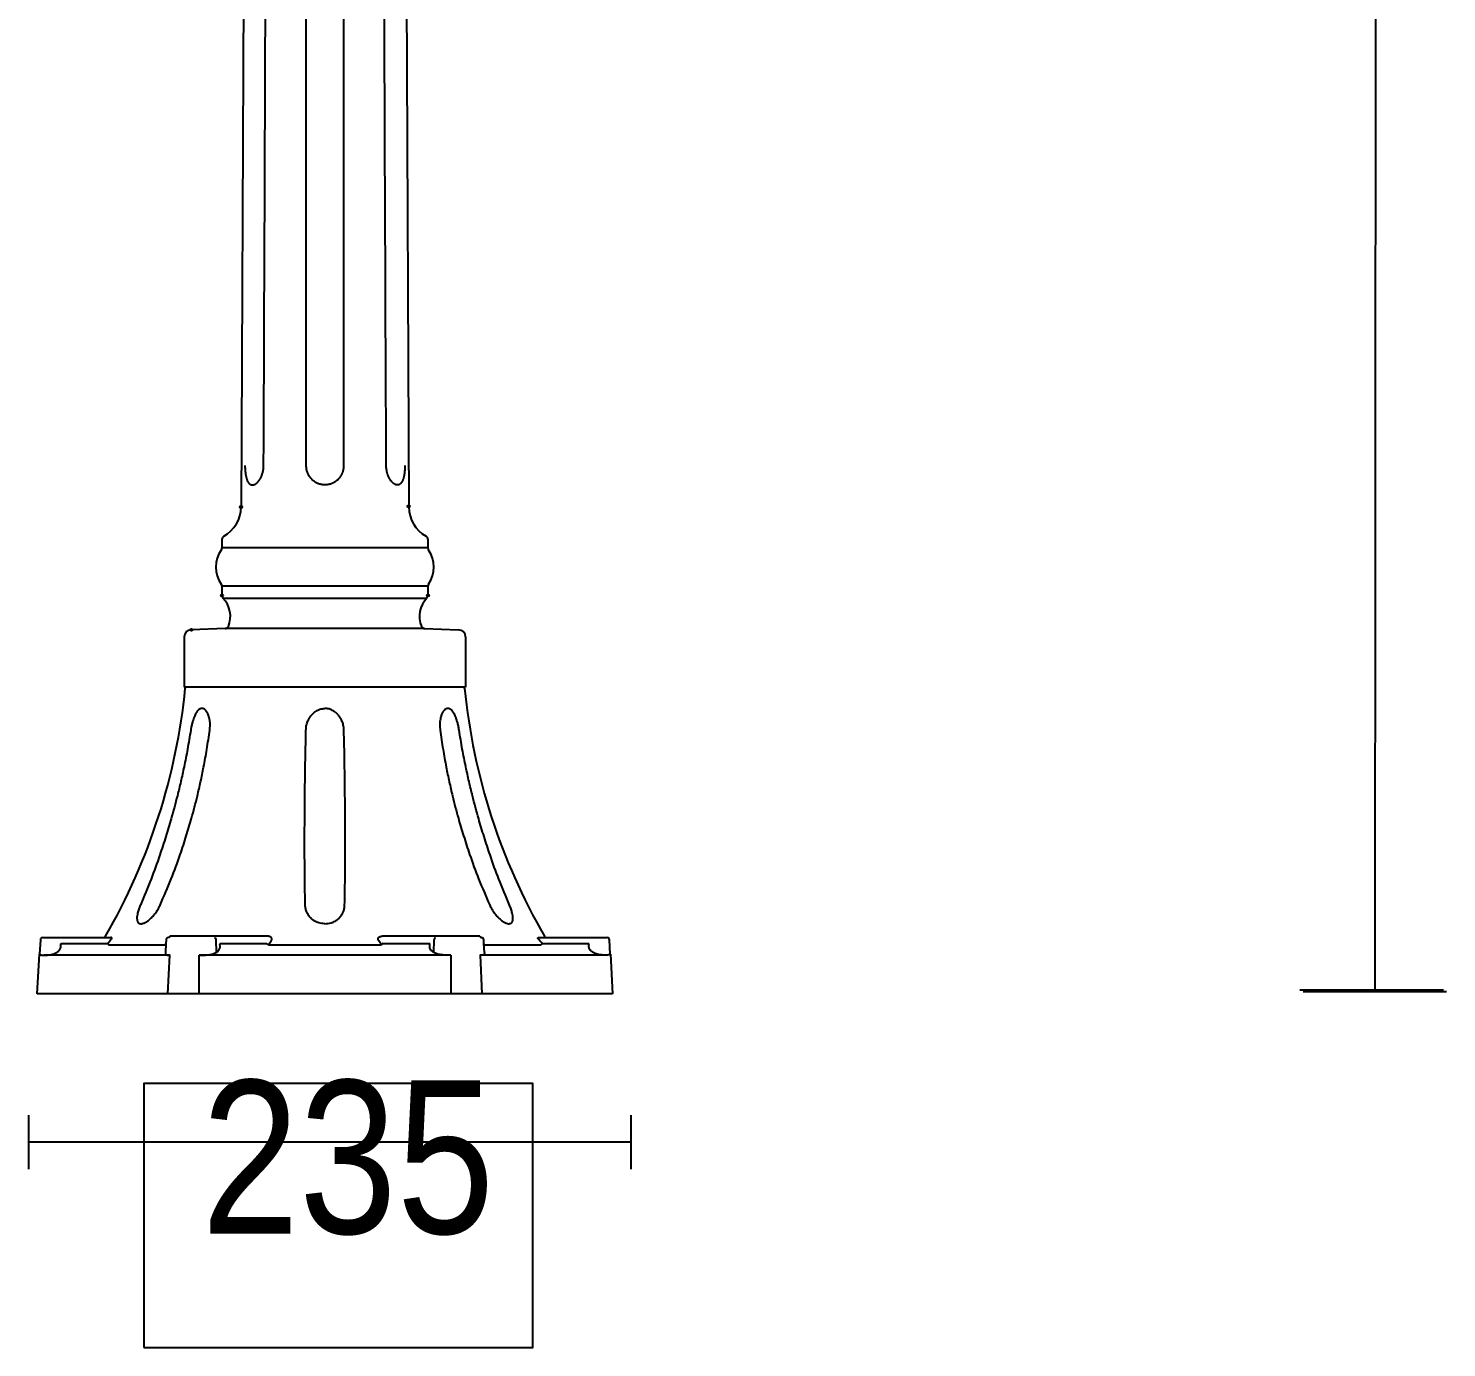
# Model space of a CAD drawing. Extents: x 0 to 129, y 0 to 366.
# Drawn here: x 29.1 to 120.8, y 0 to 85.4 of the extents above; entities that cross this region are included whole.
import ezdxf

# ---------------------------------------------------------------- set-up
doc = ezdxf.new("R2010")
doc.units = 0
doc.layers.add('LIVELLO_1', color=160, linetype='Continuous')
doc.styles.add('STD', font='txt')

# ---------------------------------------------------------------- blocks, each defined once
blk = doc.blocks.new('AI9-BLK1')
at = {"layer": 'LIVELLO_1', "color": 7}
for p, q in [((51.872, -10.857), (51.794, -160.392)), ((-21.058, -26.562), (-21.524, -129.036)), ((-11.145, -26.562), (-10.679, -129.036)), ((-22.762, -131.128), (-22.762, -131.689)), ((-9.441, -131.128), (-9.441, -131.689)), ((-9.441, -131.689), (-22.762, -131.689)), ((-9.441, -134.159), (-22.762, -134.159)), ((-22.762, -134.159), (-22.762, -134.76)), ((-9.441, -134.159), (-9.441, -134.76)), ((-22.696, -134.924), (-9.508, -134.924)), ((-25.203, -137.443), (-25.203, -140.693)), ((-22.549, -136.901), (-24.737, -136.979)), ((-21.548, -136.901), (-22.549, -136.901)), ((-9.654, -136.901), (-7.464, -136.979)), ((-7.001, -137.443), (-7.001, -140.693)), ((-25.203, -140.693), (-25.13, -140.693)), ((-7.001, -140.693), (-7.151, -140.693)), ((-19.793, -156.803), (-26.126, -156.803)), ((-6.08, -156.803), (-12.405, -156.803)), ((-34.505, -157.031), (-34.555, -157.963)), ((-34.352, -156.881), (-30.429, -156.881)), ((-33.168, -157.278), (-30.143, -157.278)), ((-30.429, -156.881), (-29.95, -156.881)), ((-30.092, -157.349), (-26.448, -157.349)), ((-26.386, -157.278), (-26.418, -157.858)), ((-26.373, -157.031), (-26.386, -157.278)), ((-23.162, -157.031), (-23.142, -157.858)), ((-22.882, -157.278), (-19.858, -157.278)), ((-19.746, -157.349), (-16.1, -157.349)), ((-16.1, -157.349), (-12.457, -157.349)), ((-12.346, -157.278), (-9.322, -157.278)), ((-9.061, -157.858), (-9.038, -157.031)), ((-5.815, -157.278), (-5.828, -157.031)), ((-5.786, -157.858), (-5.815, -157.278)), ((-5.756, -157.349), (-2.112, -157.349)), ((-2.254, -156.881), (-1.774, -156.881)), ((-2.061, -157.278), (0.962, -157.278)), ((-1.774, -156.881), (2.149, -156.881)), ((2.351, -157.963), (2.303, -157.031)), ((-34.701, -160.522), (-34.568, -157.967)), ((-24.24, -160.522), (-24.24, -158.032)), ((-7.963, -158.032), (-7.963, -160.522)), ((2.364, -157.967), (2.498, -160.522)), ((46.952, -160.275), (56.237, -160.275)), ((47.155, -160.377), (56.437, -160.377)), ((-26.251, -160.522), (-34.701, -160.522)), ((-24.24, -160.522), (-26.251, -160.522)), ((-16.1, -160.522), (-24.24, -160.522)), ((-7.963, -160.522), (-16.1, -160.522)), ((-5.953, -160.522), (-7.963, -160.522)), ((2.498, -160.522), (-5.953, -160.522)), ((-35.28, -168.38), (-35.28, -171.875)), ((3.685, -168.38), (3.685, -171.875)), ((3.685, -170.129), (-35.28, -170.129))]:
    blk.add_line(p, q, dxfattribs=at)
for points in [[(-9.654, -136.901), (-10.653, -136.901), (-21.548, -136.901)], [(-7.151, -140.693), (-16.1, -140.693), (-25.13, -140.693)], [(-26.251, -160.522), (-26.137, -158.032), (-34.274, -158.032)], [(-7.963, -158.032), (-16.1, -158.032), (-24.24, -158.032)], [(2.076, -158.032), (-6.063, -158.032), (-5.953, -160.522)]]:
    blk.add_lwpolyline(points, dxfattribs=at)
blk.add_lwpolyline([(-27.818, -183.408), (-2.656, -183.408), (-2.656, -166.334), (-27.818, -166.334)], close=True, dxfattribs=at)
for centre, radius in [((-10.681, -128.987), 0.072), ((-22.762, -134.76), 0.0731)]:
    blk.add_circle(centre, radius, dxfattribs=at)
for centre, major_axis, ratio in [((-21.523, -129.036), (-0.0017, -0.0737), 0.976369), ((-9.44, -134.76), (-0.0006, -0.0734), 0.982361), ((-24.739, -136.979), (0.0721, 0), 0.989508)]:
    blk.add_ellipse(centre, major_axis=major_axis, ratio=ratio, dxfattribs=at)
for points, knots in [([(-20.064, -126.347), (-20, -110.371), (-19.937, -94.394), (-19.873, -78.42), (-19.811, -62.442), (-19.746, -46.467), (-19.68, -30.489)], [0, 0, 0, 0, 1, 1, 1, 2, 2, 2, 2]), ([(-17.307, -126.347), (-17.307, -110.371), (-17.305, -94.394), (-17.305, -78.42), (-17.305, -62.442), (-17.301, -46.467), (-17.301, -30.489)], [0, 0, 0, 0, 1, 1, 1, 2, 2, 2, 2]), ([(-14.9, -30.489), (-14.9, -46.467), (-14.9, -62.442), (-14.897, -78.42), (-14.897, -94.394), (-14.897, -110.371), (-14.893, -126.347)], [0, 0, 0, 0, 1, 1, 1, 2, 2, 2, 2]), ([(-12.14, -126.347), (-12.204, -110.371), (-12.266, -94.394), (-12.331, -78.42), (-12.392, -62.442), (-12.457, -46.467), (-12.523, -30.489)], [0, 0, 0, 0, 1, 1, 1, 2, 2, 2, 2]), ([(-21.271, -126.347), (-21.271, -126.347), (-21.271, -126.486), (-21.271, -126.486), (-21.271, -126.529), (-21.269, -126.57), (-21.26, -126.616), (-21.26, -126.646), (-21.258, -126.681), (-21.253, -126.713), (-21.253, -126.746), (-21.251, -126.781), (-21.247, -126.809), (-21.245, -126.83), (-21.24, -126.852), (-21.237, -126.876), (-21.237, -126.897), (-21.231, -126.919), (-21.231, -126.941), (-21.224, -126.965), (-21.22, -126.984), (-21.218, -127.001), (-21.213, -127.023), (-21.211, -127.045), (-21.205, -127.069), (-21.2, -127.09), (-21.198, -127.108), (-21.186, -127.129), (-21.184, -127.149), (-21.18, -127.169), (-21.173, -127.188), (-21.171, -127.205), (-21.165, -127.223), (-21.16, -127.242), (-21.152, -127.26), (-21.144, -127.277), (-21.14, -127.292), (-21.131, -127.305), (-21.127, -127.32), (-21.12, -127.337), (-21.112, -127.35), (-21.107, -127.364), (-21.101, -127.379), (-21.093, -127.391), (-21.087, -127.402), (-21.078, -127.416), (-21.071, -127.431), (-21.065, -127.441), (-21.054, -127.452), (-21.051, -127.463), (-21.04, -127.472), (-21.034, -127.483), (-21.025, -127.491), (-21.018, -127.5), (-21.012, -127.507), (-21, -127.52), (-20.991, -127.528), (-20.985, -127.535), (-20.978, -127.541), (-20.967, -127.55), (-20.958, -127.552), (-20.951, -127.563), (-20.94, -127.567), (-20.932, -127.572), (-20.925, -127.574), (-20.913, -127.58), (-20.904, -127.584), (-20.894, -127.587), (-20.887, -127.591), (-20.878, -127.595), (-20.867, -127.597), (-20.858, -127.6), (-20.847, -127.604), (-20.839, -127.604), (-20.832, -127.604), (-20.818, -127.606), (-20.811, -127.611), (-20.798, -127.611), (-20.792, -127.611), (-20.781, -127.611), (-20.771, -127.611), (-20.758, -127.606), (-20.747, -127.604), (-20.739, -127.604), (-20.732, -127.604), (-20.72, -127.6), (-20.707, -127.595), (-20.699, -127.595), (-20.688, -127.591), (-20.674, -127.587), (-20.667, -127.582), (-20.654, -127.578), (-20.643, -127.574), (-20.634, -127.572), (-20.623, -127.567), (-20.61, -127.561), (-20.601, -127.552), (-20.589, -127.545), (-20.576, -127.541), (-20.568, -127.532), (-20.557, -127.526), (-20.543, -127.52), (-20.534, -127.507), (-20.523, -127.5), (-20.515, -127.491), (-20.501, -127.48), (-20.487, -127.47), (-20.481, -127.461), (-20.468, -127.452), (-20.455, -127.439), (-20.443, -127.426), (-20.434, -127.413), (-20.424, -127.402), (-20.41, -127.389), (-20.401, -127.376), (-20.39, -127.364), (-20.377, -127.348), (-20.368, -127.333), (-20.356, -127.32), (-20.343, -127.303), (-20.335, -127.288), (-20.324, -127.27), (-20.315, -127.257), (-20.301, -127.24), (-20.295, -127.22), (-20.282, -127.203), (-20.271, -127.188), (-20.261, -127.166), (-20.25, -127.149), (-20.241, -127.127), (-20.231, -127.108), (-20.222, -127.088), (-20.214, -127.069), (-20.204, -127.045), (-20.193, -127.023), (-20.188, -127.001), (-20.178, -126.984), (-20.17, -126.963), (-20.159, -126.941), (-20.155, -126.919), (-20.15, -126.897), (-20.14, -126.876), (-20.137, -126.852), (-20.131, -126.83), (-20.123, -126.809), (-20.117, -126.781), (-20.11, -126.746), (-20.104, -126.716), (-20.097, -126.681), (-20.086, -126.648), (-20.084, -126.616), (-20.077, -126.57), (-20.072, -126.529), (-20.07, -126.486), (-20.066, -126.44), (-20.064, -126.393), (-20.064, -126.347)], [0, 0, 0, 0, 1, 1, 1, 2, 2, 2, 3, 3, 3, 4, 4, 4, 5, 5, 5, 6, 6, 6, 7, 7, 7, 8, 8, 8, 9, 9, 9, 10, 10, 10, 11, 11, 11, 12, 12, 12, 13, 13, 13, 14, 14, 14, 15, 15, 15, 16, 16, 16, 17, 17, 17, 18, 18, 18, 19, 19, 19, 20, 20, 20, 21, 21, 21, 22, 22, 22, 23, 23, 23, 24, 24, 24, 25, 25, 25, 26, 26, 26, 27, 27, 27, 28, 28, 28, 29, 29, 29, 30, 30, 30, 31, 31, 31, 32, 32, 32, 33, 33, 33, 34, 34, 34, 35, 35, 35, 36, 36, 36, 37, 37, 37, 38, 38, 38, 39, 39, 39, 40, 40, 40, 41, 41, 41, 42, 42, 42, 43, 43, 43, 44, 44, 44, 45, 45, 45, 46, 46, 46, 47, 47, 47, 48, 48, 48, 49, 49, 49, 50, 50, 50, 51, 51, 51, 52, 52, 52, 52]), ([(-16.1, -127.611), (-16.134, -127.611), (-16.172, -127.606), (-16.21, -127.604), (-16.236, -127.6), (-16.269, -127.595), (-16.303, -127.591), (-16.324, -127.587), (-16.352, -127.582), (-16.375, -127.578), (-16.396, -127.572), (-16.418, -127.567), (-16.445, -127.559), (-16.462, -127.552), (-16.478, -127.55), (-16.496, -127.541), (-16.511, -127.535), (-16.529, -127.528), (-16.544, -127.524), (-16.562, -127.517), (-16.582, -127.507), (-16.597, -127.5), (-16.616, -127.491), (-16.631, -127.483), (-16.648, -127.474), (-16.669, -127.463), (-16.684, -127.454), (-16.704, -127.443), (-16.722, -127.435), (-16.739, -127.42), (-16.756, -127.411), (-16.773, -127.398), (-16.793, -127.385), (-16.807, -127.372), (-16.822, -127.361), (-16.839, -127.348), (-16.855, -127.335), (-16.873, -127.32), (-16.888, -127.305), (-16.906, -127.292), (-16.921, -127.277), (-16.94, -127.26), (-16.953, -127.244), (-16.968, -127.227), (-16.981, -127.212), (-16.995, -127.194), (-17.013, -127.179), (-17.028, -127.16), (-17.04, -127.14), (-17.055, -127.121), (-17.068, -127.103), (-17.082, -127.086), (-17.095, -127.065), (-17.108, -127.045), (-17.121, -127.023), (-17.133, -127.004), (-17.146, -126.986), (-17.155, -126.965), (-17.165, -126.943), (-17.175, -126.924), (-17.186, -126.902), (-17.194, -126.882), (-17.201, -126.861), (-17.212, -126.839), (-17.222, -126.817), (-17.226, -126.798), (-17.235, -126.781), (-17.245, -126.746), (-17.254, -126.72), (-17.264, -126.692), (-17.268, -126.659), (-17.275, -126.629), (-17.283, -126.598), (-17.292, -126.559), (-17.299, -126.518), (-17.299, -126.477), (-17.305, -126.434), (-17.307, -126.39), (-17.307, -126.347)], [0, 0, 0, 0, 1, 1, 1, 2, 2, 2, 3, 3, 3, 4, 4, 4, 5, 5, 5, 6, 6, 6, 7, 7, 7, 8, 8, 8, 9, 9, 9, 10, 10, 10, 11, 11, 11, 12, 12, 12, 13, 13, 13, 14, 14, 14, 15, 15, 15, 16, 16, 16, 17, 17, 17, 18, 18, 18, 19, 19, 19, 20, 20, 20, 21, 21, 21, 22, 22, 22, 23, 23, 23, 24, 24, 24, 25, 25, 25, 26, 26, 26, 26]), ([(-14.893, -126.347), (-14.897, -126.39), (-14.897, -126.434), (-14.9, -126.477), (-14.905, -126.518), (-14.912, -126.559), (-14.92, -126.598), (-14.924, -126.629), (-14.931, -126.659), (-14.94, -126.692), (-14.946, -126.72), (-14.958, -126.748), (-14.967, -126.781), (-14.973, -126.8), (-14.98, -126.822), (-14.991, -126.839), (-15, -126.861), (-15.007, -126.885), (-15.018, -126.902), (-15.024, -126.924), (-15.037, -126.945), (-15.049, -126.967), (-15.058, -126.986), (-15.071, -127.008), (-15.084, -127.028), (-15.098, -127.045), (-15.109, -127.067), (-15.122, -127.086), (-15.135, -127.103), (-15.149, -127.123), (-15.164, -127.142), (-15.177, -127.162), (-15.191, -127.179), (-15.208, -127.196), (-15.221, -127.214), (-15.235, -127.229), (-15.255, -127.244), (-15.268, -127.264), (-15.284, -127.277), (-15.297, -127.292), (-15.315, -127.305), (-15.331, -127.32), (-15.348, -127.335), (-15.363, -127.35), (-15.382, -127.361), (-15.397, -127.374), (-15.415, -127.385), (-15.431, -127.398), (-15.45, -127.411), (-15.464, -127.42), (-15.481, -127.435), (-15.497, -127.443), (-15.517, -127.454), (-15.535, -127.465), (-15.55, -127.474), (-15.57, -127.483), (-15.588, -127.491), (-15.604, -127.5), (-15.626, -127.507), (-15.641, -127.517), (-15.659, -127.524), (-15.674, -127.528), (-15.693, -127.535), (-15.708, -127.541), (-15.725, -127.55), (-15.742, -127.552), (-15.759, -127.559), (-15.786, -127.567), (-15.805, -127.572), (-15.827, -127.578), (-15.854, -127.582), (-15.879, -127.587), (-15.901, -127.591), (-15.934, -127.595), (-15.967, -127.6), (-15.998, -127.604), (-16.032, -127.606), (-16.066, -127.611), (-16.1, -127.611)], [0, 0, 0, 0, 1, 1, 1, 2, 2, 2, 3, 3, 3, 4, 4, 4, 5, 5, 5, 6, 6, 6, 7, 7, 7, 8, 8, 8, 9, 9, 9, 10, 10, 10, 11, 11, 11, 12, 12, 12, 13, 13, 13, 14, 14, 14, 15, 15, 15, 16, 16, 16, 17, 17, 17, 18, 18, 18, 19, 19, 19, 20, 20, 20, 21, 21, 21, 22, 22, 22, 23, 23, 23, 24, 24, 24, 25, 25, 25, 26, 26, 26, 26]), ([(-10.933, -126.347), (-10.933, -126.347), (-10.933, -126.484), (-10.933, -126.484), (-10.935, -126.527), (-10.939, -126.57), (-10.939, -126.616), (-10.941, -126.646), (-10.941, -126.681), (-10.946, -126.713), (-10.948, -126.744), (-10.952, -126.774), (-10.959, -126.809), (-10.959, -126.83), (-10.961, -126.852), (-10.961, -126.874), (-10.967, -126.895), (-10.967, -126.917), (-10.974, -126.939), (-10.974, -126.956), (-10.982, -126.982), (-10.986, -127.001), (-10.988, -127.023), (-10.992, -127.045), (-10.999, -127.069), (-11.001, -127.088), (-11.005, -127.108), (-11.012, -127.127), (-11.014, -127.149), (-11.024, -127.169), (-11.026, -127.188), (-11.037, -127.205), (-11.039, -127.223), (-11.045, -127.242), (-11.052, -127.257), (-11.056, -127.275), (-11.063, -127.288), (-11.07, -127.305), (-11.077, -127.32), (-11.083, -127.335), (-11.09, -127.35), (-11.096, -127.364), (-11.103, -127.376), (-11.112, -127.389), (-11.117, -127.402), (-11.126, -127.416), (-11.13, -127.428), (-11.139, -127.439), (-11.145, -127.452), (-11.156, -127.461), (-11.163, -127.472), (-11.17, -127.483), (-11.179, -127.491), (-11.185, -127.5), (-11.196, -127.507), (-11.203, -127.52), (-11.21, -127.528), (-11.219, -127.535), (-11.225, -127.541), (-11.236, -127.55), (-11.243, -127.552), (-11.251, -127.561), (-11.259, -127.567), (-11.27, -127.572), (-11.278, -127.574), (-11.289, -127.58), (-11.299, -127.582), (-11.306, -127.587), (-11.316, -127.591), (-11.325, -127.595), (-11.336, -127.597), (-11.346, -127.6), (-11.352, -127.604), (-11.365, -127.604), (-11.372, -127.604), (-11.382, -127.606), (-11.392, -127.611), (-11.403, -127.611), (-11.412, -127.611), (-11.423, -127.611), (-11.435, -127.611), (-11.443, -127.606), (-11.456, -127.604), (-11.463, -127.604), (-11.476, -127.604), (-11.485, -127.6), (-11.496, -127.595), (-11.509, -127.593), (-11.516, -127.591), (-11.524, -127.587), (-11.536, -127.582), (-11.549, -127.578), (-11.558, -127.574), (-11.569, -127.572), (-11.583, -127.567), (-11.592, -127.561), (-11.602, -127.552), (-11.613, -127.545), (-11.627, -127.541), (-11.636, -127.532), (-11.647, -127.526), (-11.66, -127.52), (-11.666, -127.507), (-11.68, -127.5), (-11.693, -127.491), (-11.702, -127.48), (-11.713, -127.472), (-11.723, -127.461), (-11.736, -127.452), (-11.747, -127.439), (-11.755, -127.428), (-11.769, -127.413), (-11.78, -127.402), (-11.789, -127.389), (-11.802, -127.376), (-11.814, -127.364), (-11.822, -127.35), (-11.833, -127.335), (-11.848, -127.32), (-11.856, -127.305), (-11.867, -127.288), (-11.88, -127.275), (-11.889, -127.257), (-11.9, -127.242), (-11.913, -127.223), (-11.92, -127.205), (-11.928, -127.188), (-11.939, -127.169), (-11.953, -127.149), (-11.96, -127.127), (-11.973, -127.108), (-11.979, -127.088), (-11.988, -127.069), (-11.996, -127.045), (-12.007, -127.023), (-12.015, -127.001), (-12.026, -126.984), (-12.033, -126.965), (-12.04, -126.941), (-12.047, -126.919), (-12.053, -126.897), (-12.06, -126.876), (-12.068, -126.852), (-12.073, -126.83), (-12.079, -126.809), (-12.087, -126.781), (-12.095, -126.746), (-12.1, -126.716), (-12.106, -126.681), (-12.113, -126.648), (-12.115, -126.616), (-12.121, -126.573), (-12.128, -126.529), (-12.133, -126.486), (-12.136, -126.44), (-12.136, -126.393), (-12.14, -126.347)], [0, 0, 0, 0, 1, 1, 1, 2, 2, 2, 3, 3, 3, 4, 4, 4, 5, 5, 5, 6, 6, 6, 7, 7, 7, 8, 8, 8, 9, 9, 9, 10, 10, 10, 11, 11, 11, 12, 12, 12, 13, 13, 13, 14, 14, 14, 15, 15, 15, 16, 16, 16, 17, 17, 17, 18, 18, 18, 19, 19, 19, 20, 20, 20, 21, 21, 21, 22, 22, 22, 23, 23, 23, 24, 24, 24, 25, 25, 25, 26, 26, 26, 27, 27, 27, 28, 28, 28, 29, 29, 29, 30, 30, 30, 31, 31, 31, 32, 32, 32, 33, 33, 33, 34, 34, 34, 35, 35, 35, 36, 36, 36, 37, 37, 37, 38, 38, 38, 39, 39, 39, 40, 40, 40, 41, 41, 41, 42, 42, 42, 43, 43, 43, 44, 44, 44, 45, 45, 45, 46, 46, 46, 47, 47, 47, 48, 48, 48, 49, 49, 49, 50, 50, 50, 51, 51, 51, 52, 52, 52, 52]), ([(-22.549, -136.901), (-22.458, -136.899), (-22.374, -136.84), (-22.34, -136.758), (-22.086, -136.129), (-22.221, -135.412), (-22.696, -134.924)], [0, 0, 0, 0, 1, 1, 1, 2, 2, 2, 2]), ([(-28.035, -154.781), (-27.801, -154.222), (-27.568, -153.665), (-27.347, -153.102), (-27.147, -152.588), (-26.96, -152.066), (-26.781, -151.542), (-26.648, -151.145), (-26.515, -150.746), (-26.39, -150.343), (-26.27, -149.964), (-26.158, -149.582), (-26.047, -149.199), (-25.973, -148.952), (-25.906, -148.707), (-25.836, -148.46), (-25.77, -148.208), (-25.707, -147.961), (-25.643, -147.712), (-25.567, -147.409), (-25.497, -147.103), (-25.423, -146.798), (-25.349, -146.479), (-25.281, -146.161), (-25.212, -145.842), (-25.132, -145.463), (-25.057, -145.086), (-24.991, -144.704), (-24.917, -144.29), (-24.847, -143.877), (-24.777, -143.462), (-24.764, -143.376), (-24.75, -143.287), (-24.731, -143.198), (-24.711, -143.114), (-24.693, -143.034), (-24.669, -142.951), (-24.653, -142.891), (-24.633, -142.83), (-24.608, -142.767), (-24.593, -142.708), (-24.569, -142.648), (-24.546, -142.592), (-24.533, -142.553), (-24.513, -142.518), (-24.495, -142.481), (-24.48, -142.442), (-24.46, -142.407), (-24.44, -142.37), (-24.422, -142.345), (-24.402, -142.316), (-24.387, -142.288), (-24.366, -142.262), (-24.343, -142.236), (-24.32, -142.208), (-24.303, -142.191), (-24.282, -142.173), (-24.267, -142.156), (-24.247, -142.139), (-24.222, -142.125), (-24.203, -142.11), (-24.182, -142.098), (-24.158, -142.089), (-24.142, -142.082), (-24.123, -142.078), (-24.098, -142.071), (-24.078, -142.069), (-24.059, -142.067), (-24.038, -142.067), (-24.016, -142.071), (-23.996, -142.071), (-23.976, -142.078), (-23.956, -142.084), (-23.936, -142.093), (-23.916, -142.104), (-23.896, -142.115), (-23.877, -142.13), (-23.858, -142.143), (-23.839, -142.16), (-23.818, -142.177), (-23.799, -142.199), (-23.784, -142.223), (-23.763, -142.245), (-23.75, -142.266), (-23.732, -142.288), (-23.716, -142.32), (-23.697, -142.347), (-23.683, -142.377), (-23.67, -142.407), (-23.657, -142.438), (-23.644, -142.468), (-23.623, -142.531), (-23.604, -142.592), (-23.585, -142.652), (-23.572, -142.717), (-23.559, -142.784), (-23.547, -142.849), (-23.532, -142.945), (-23.528, -143.044), (-23.528, -143.14), (-23.532, -143.25), (-23.541, -143.356), (-23.553, -143.462), (-23.608, -143.883), (-23.672, -144.299), (-23.737, -144.715), (-23.803, -145.096), (-23.869, -145.478), (-23.945, -145.86), (-24.005, -146.174), (-24.072, -146.492), (-24.138, -146.809), (-24.207, -147.112), (-24.276, -147.417), (-24.349, -147.719), (-24.409, -147.961), (-24.466, -148.204), (-24.533, -148.449), (-24.593, -148.692), (-24.66, -148.932), (-24.731, -149.173), (-24.837, -149.557), (-24.951, -149.938), (-25.065, -150.315), (-25.192, -150.716), (-25.323, -151.115), (-25.456, -151.511), (-25.641, -152.04), (-25.834, -152.566), (-26.039, -153.087), (-26.266, -153.654), (-26.515, -154.218), (-26.757, -154.781), (-26.808, -154.877), (-26.85, -154.972), (-26.903, -155.065), (-26.954, -155.148), (-27.007, -155.23), (-27.066, -155.306), (-27.107, -155.364), (-27.153, -155.416), (-27.198, -155.47), (-27.24, -155.52), (-27.287, -155.57), (-27.338, -155.616), (-27.365, -155.646), (-27.394, -155.672), (-27.42, -155.698), (-27.451, -155.726), (-27.485, -155.752), (-27.513, -155.776), (-27.545, -155.798), (-27.571, -155.819), (-27.602, -155.839), (-27.631, -155.858), (-27.662, -155.878), (-27.691, -155.895), (-27.718, -155.91), (-27.744, -155.923), (-27.771, -155.936), (-27.797, -155.947), (-27.824, -155.956), (-27.855, -155.964), (-27.875, -155.973), (-27.898, -155.977), (-27.917, -155.982), (-27.944, -155.986), (-27.964, -155.991), (-27.989, -155.991), (-28.008, -155.991), (-28.028, -155.991), (-28.044, -155.986), (-28.064, -155.986), (-28.084, -155.98), (-28.101, -155.973), (-28.119, -155.964), (-28.135, -155.956), (-28.152, -155.947), (-28.165, -155.936), (-28.18, -155.923), (-28.188, -155.908), (-28.206, -155.889), (-28.214, -155.871), (-28.222, -155.852), (-28.233, -155.832), (-28.239, -155.813), (-28.241, -155.791), (-28.248, -155.767), (-28.254, -155.741), (-28.254, -155.717), (-28.259, -155.692), (-28.259, -155.665), (-28.259, -155.64), (-28.259, -155.587), (-28.254, -155.535), (-28.245, -155.479), (-28.239, -155.423), (-28.228, -155.364), (-28.214, -155.308), (-28.195, -155.221), (-28.172, -155.137), (-28.139, -155.054), (-28.108, -154.961), (-28.07, -154.872), (-28.035, -154.781)], [0, 0, 0, 0, 1, 1, 1, 2, 2, 2, 3, 3, 3, 4, 4, 4, 5, 5, 5, 6, 6, 6, 7, 7, 7, 8, 8, 8, 9, 9, 9, 10, 10, 10, 11, 11, 11, 12, 12, 12, 13, 13, 13, 14, 14, 14, 15, 15, 15, 16, 16, 16, 17, 17, 17, 18, 18, 18, 19, 19, 19, 20, 20, 20, 21, 21, 21, 22, 22, 22, 23, 23, 23, 24, 24, 24, 25, 25, 25, 26, 26, 26, 27, 27, 27, 28, 28, 28, 29, 29, 29, 30, 30, 30, 31, 31, 31, 32, 32, 32, 33, 33, 33, 34, 34, 34, 35, 35, 35, 36, 36, 36, 37, 37, 37, 38, 38, 38, 39, 39, 39, 40, 40, 40, 41, 41, 41, 42, 42, 42, 43, 43, 43, 44, 44, 44, 45, 45, 45, 46, 46, 46, 47, 47, 47, 48, 48, 48, 49, 49, 49, 50, 50, 50, 51, 51, 51, 52, 52, 52, 53, 53, 53, 54, 54, 54, 55, 55, 55, 56, 56, 56, 57, 57, 57, 58, 58, 58, 59, 59, 59, 60, 60, 60, 61, 61, 61, 62, 62, 62, 63, 63, 63, 64, 64, 64, 65, 65, 65, 66, 66, 66, 67, 67, 67, 68, 68, 68, 68]), ([(-17.379, -154.781), (-17.385, -154.216), (-17.398, -153.65), (-17.404, -153.087), (-17.41, -152.566), (-17.412, -152.049), (-17.412, -151.531), (-17.417, -151.132), (-17.417, -150.737), (-17.417, -150.339), (-17.412, -149.96), (-17.412, -149.582), (-17.41, -149.203), (-17.41, -148.956), (-17.41, -148.709), (-17.406, -148.46), (-17.404, -148.208), (-17.404, -147.961), (-17.398, -147.714), (-17.396, -147.409), (-17.39, -147.101), (-17.39, -146.796), (-17.385, -146.477), (-17.379, -146.156), (-17.372, -145.84), (-17.37, -145.461), (-17.361, -145.077), (-17.352, -144.7), (-17.345, -144.288), (-17.336, -143.877), (-17.326, -143.462), (-17.319, -143.356), (-17.313, -143.248), (-17.29, -143.14), (-17.268, -143.044), (-17.235, -142.949), (-17.199, -142.858), (-17.165, -142.795), (-17.133, -142.728), (-17.093, -142.665), (-17.059, -142.609), (-17.019, -142.553), (-16.975, -142.503), (-16.949, -142.468), (-16.921, -142.438), (-16.893, -142.407), (-16.862, -142.377), (-16.833, -142.349), (-16.799, -142.323), (-16.758, -142.293), (-16.711, -142.262), (-16.665, -142.234), (-16.618, -142.204), (-16.571, -142.177), (-16.517, -142.156), (-16.455, -142.128), (-16.392, -142.102), (-16.324, -142.089), (-16.252, -142.078), (-16.174, -142.071), (-16.1, -142.067)], [0, 0, 0, 0, 1, 1, 1, 2, 2, 2, 3, 3, 3, 4, 4, 4, 5, 5, 5, 6, 6, 6, 7, 7, 7, 8, 8, 8, 9, 9, 9, 10, 10, 10, 11, 11, 11, 12, 12, 12, 13, 13, 13, 14, 14, 14, 15, 15, 15, 16, 16, 16, 17, 17, 17, 18, 18, 18, 19, 19, 19, 20, 20, 20, 20]), ([(-14.878, -143.462), (-14.884, -143.356), (-14.891, -143.248), (-14.914, -143.14), (-14.933, -143.044), (-14.965, -142.949), (-15.007, -142.858), (-15.035, -142.795), (-15.071, -142.728), (-15.109, -142.665), (-15.144, -142.609), (-15.185, -142.553), (-15.229, -142.503), (-15.255, -142.468), (-15.282, -142.438), (-15.31, -142.407), (-15.342, -142.377), (-15.371, -142.349), (-15.404, -142.323), (-15.448, -142.293), (-15.488, -142.262), (-15.535, -142.234), (-15.581, -142.204), (-15.632, -142.177), (-15.681, -142.156), (-15.748, -142.128), (-15.812, -142.102), (-15.879, -142.089), (-15.952, -142.078), (-16.025, -142.071), (-16.1, -142.067)], [0, 0, 0, 0, 1, 1, 1, 2, 2, 2, 3, 3, 3, 4, 4, 4, 5, 5, 5, 6, 6, 6, 7, 7, 7, 8, 8, 8, 9, 9, 9, 10, 10, 10, 10]), ([(-7.424, -143.462), (-7.44, -143.376), (-7.452, -143.287), (-7.473, -143.198), (-7.493, -143.114), (-7.511, -143.034), (-7.533, -142.951), (-7.55, -142.891), (-7.571, -142.83), (-7.59, -142.767), (-7.611, -142.708), (-7.635, -142.648), (-7.657, -142.592), (-7.675, -142.553), (-7.688, -142.518), (-7.704, -142.481), (-7.723, -142.442), (-7.744, -142.407), (-7.768, -142.37), (-7.781, -142.345), (-7.801, -142.316), (-7.821, -142.288), (-7.837, -142.262), (-7.861, -142.236), (-7.884, -142.208), (-7.901, -142.191), (-7.921, -142.173), (-7.937, -142.156), (-7.956, -142.139), (-7.977, -142.125), (-8.003, -142.11), (-8.021, -142.098), (-8.041, -142.089), (-8.06, -142.082), (-8.081, -142.078), (-8.1, -142.071), (-8.123, -142.069), (-8.143, -142.067), (-8.163, -142.067), (-8.187, -142.071), (-8.208, -142.071), (-8.227, -142.078), (-8.244, -142.084), (-8.267, -142.093), (-8.287, -142.104), (-8.307, -142.115), (-8.327, -142.13), (-8.345, -142.143), (-8.365, -142.16), (-8.384, -142.177), (-8.405, -142.199), (-8.42, -142.223), (-8.438, -142.245), (-8.454, -142.266), (-8.471, -142.288), (-8.487, -142.32), (-8.505, -142.347), (-8.52, -142.377), (-8.538, -142.407), (-8.547, -142.438), (-8.56, -142.468), (-8.58, -142.531), (-8.6, -142.592), (-8.618, -142.652), (-8.631, -142.717), (-8.647, -142.784), (-8.653, -142.849), (-8.667, -142.945), (-8.674, -143.044), (-8.674, -143.14), (-8.671, -143.25), (-8.66, -143.356), (-8.651, -143.462)], [0, 0, 0, 0, 1, 1, 1, 2, 2, 2, 3, 3, 3, 4, 4, 4, 5, 5, 5, 6, 6, 6, 7, 7, 7, 8, 8, 8, 9, 9, 9, 10, 10, 10, 11, 11, 11, 12, 12, 12, 13, 13, 13, 14, 14, 14, 15, 15, 15, 16, 16, 16, 17, 17, 17, 18, 18, 18, 19, 19, 19, 20, 20, 20, 21, 21, 21, 22, 22, 22, 23, 23, 23, 24, 24, 24, 24]), ([(-14.827, -154.781), (-14.814, -154.216), (-14.804, -153.65), (-14.8, -153.087), (-14.793, -152.566), (-14.791, -152.049), (-14.791, -151.531), (-14.791, -151.132), (-14.787, -150.737), (-14.791, -150.339), (-14.791, -149.96), (-14.791, -149.582), (-14.793, -149.203), (-14.793, -148.956), (-14.793, -148.709), (-14.798, -148.46), (-14.8, -148.208), (-14.8, -147.961), (-14.804, -147.714), (-14.804, -147.409), (-14.811, -147.101), (-14.814, -146.796), (-14.82, -146.477), (-14.825, -146.156), (-14.827, -145.84), (-14.834, -145.461), (-14.84, -145.077), (-14.846, -144.7), (-14.857, -144.288), (-14.867, -143.877), (-14.878, -143.462)], [0, 0, 0, 0, 1, 1, 1, 2, 2, 2, 3, 3, 3, 4, 4, 4, 5, 5, 5, 6, 6, 6, 7, 7, 7, 8, 8, 8, 9, 9, 9, 10, 10, 10, 10]), ([(-8.651, -143.462), (-8.591, -143.883), (-8.532, -144.299), (-8.464, -144.715), (-8.405, -145.096), (-8.333, -145.478), (-8.261, -145.86), (-8.198, -146.174), (-8.134, -146.492), (-8.064, -146.809), (-7.996, -147.112), (-7.928, -147.417), (-7.857, -147.719), (-7.795, -147.961), (-7.734, -148.204), (-7.675, -148.449), (-7.608, -148.692), (-7.539, -148.932), (-7.473, -149.173), (-7.366, -149.557), (-7.253, -149.938), (-7.133, -150.315), (-7.009, -150.716), (-6.88, -151.115), (-6.743, -151.511), (-6.563, -152.04), (-6.37, -152.566), (-6.163, -153.087), (-5.934, -153.654), (-5.693, -154.218), (-5.447, -154.781)], [0, 0, 0, 0, 1, 1, 1, 2, 2, 2, 3, 3, 3, 4, 4, 4, 5, 5, 5, 6, 6, 6, 7, 7, 7, 8, 8, 8, 9, 9, 9, 10, 10, 10, 10]), ([(-4.17, -154.781), (-4.401, -154.222), (-4.634, -153.665), (-4.856, -153.102), (-5.056, -152.588), (-5.243, -152.066), (-5.422, -151.542), (-5.555, -151.145), (-5.686, -150.746), (-5.813, -150.343), (-5.932, -149.964), (-6.05, -149.582), (-6.159, -149.199), (-6.23, -148.952), (-6.298, -148.707), (-6.363, -148.46), (-6.43, -148.208), (-6.497, -147.961), (-6.561, -147.712), (-6.637, -147.409), (-6.709, -147.103), (-6.781, -146.798), (-6.853, -146.479), (-6.923, -146.161), (-6.989, -145.842), (-7.071, -145.463), (-7.145, -145.086), (-7.217, -144.704), (-7.291, -144.29), (-7.353, -143.877), (-7.424, -143.462)], [0, 0, 0, 0, 1, 1, 1, 2, 2, 2, 3, 3, 3, 4, 4, 4, 5, 5, 5, 6, 6, 6, 7, 7, 7, 8, 8, 8, 9, 9, 9, 10, 10, 10, 10]), ([(-16.1, -155.991), (-16.172, -155.988), (-16.242, -155.986), (-16.309, -155.977), (-16.371, -155.969), (-16.432, -155.956), (-16.491, -155.936), (-16.542, -155.923), (-16.589, -155.904), (-16.631, -155.882), (-16.675, -155.865), (-16.722, -155.843), (-16.762, -155.819), (-16.795, -155.8), (-16.826, -155.78), (-16.853, -155.761), (-16.881, -155.741), (-16.913, -155.719), (-16.94, -155.698), (-16.966, -155.674), (-16.995, -155.648), (-17.021, -155.622), (-17.048, -155.596), (-17.072, -155.57), (-17.095, -155.54), (-17.133, -155.494), (-17.165, -155.451), (-17.192, -155.403), (-17.222, -155.353), (-17.252, -155.301), (-17.275, -155.249), (-17.307, -155.18), (-17.332, -155.109), (-17.345, -155.032), (-17.366, -154.948), (-17.37, -154.866), (-17.379, -154.781)], [0, 0, 0, 0, 1, 1, 1, 2, 2, 2, 3, 3, 3, 4, 4, 4, 5, 5, 5, 6, 6, 6, 7, 7, 7, 8, 8, 8, 9, 9, 9, 10, 10, 10, 11, 11, 11, 12, 12, 12, 12]), ([(-16.1, -155.991), (-16.032, -155.988), (-15.96, -155.986), (-15.894, -155.977), (-15.832, -155.969), (-15.772, -155.956), (-15.708, -155.936), (-15.661, -155.923), (-15.619, -155.904), (-15.57, -155.882), (-15.528, -155.865), (-15.481, -155.843), (-15.441, -155.819), (-15.408, -155.8), (-15.378, -155.78), (-15.348, -155.761), (-15.317, -155.741), (-15.291, -155.719), (-15.264, -155.698), (-15.235, -155.674), (-15.208, -155.648), (-15.185, -155.622), (-15.158, -155.596), (-15.13, -155.57), (-15.109, -155.54), (-15.075, -155.494), (-15.042, -155.451), (-15.011, -155.403), (-14.978, -155.353), (-14.952, -155.301), (-14.927, -155.249), (-14.897, -155.18), (-14.871, -155.109), (-14.853, -155.032), (-14.838, -154.948), (-14.834, -154.866), (-14.827, -154.781)], [0, 0, 0, 0, 1, 1, 1, 2, 2, 2, 3, 3, 3, 4, 4, 4, 5, 5, 5, 6, 6, 6, 7, 7, 7, 8, 8, 8, 9, 9, 9, 10, 10, 10, 11, 11, 11, 12, 12, 12, 12]), ([(-5.447, -154.781), (-5.4, -154.877), (-5.351, -154.972), (-5.296, -155.065), (-5.25, -155.148), (-5.197, -155.23), (-5.136, -155.306), (-5.096, -155.364), (-5.051, -155.416), (-5.005, -155.47), (-4.962, -155.52), (-4.916, -155.57), (-4.869, -155.616), (-4.839, -155.646), (-4.81, -155.672), (-4.778, -155.698), (-4.748, -155.726), (-4.719, -155.752), (-4.688, -155.776), (-4.659, -155.798), (-4.632, -155.819), (-4.602, -155.839), (-4.575, -155.858), (-4.541, -155.878), (-4.508, -155.895), (-4.486, -155.91), (-4.46, -155.923), (-4.433, -155.936), (-4.406, -155.947), (-4.38, -155.956), (-4.348, -155.964), (-4.329, -155.973), (-4.306, -155.977), (-4.282, -155.982), (-4.261, -155.986), (-4.24, -155.991), (-4.215, -155.991), (-4.195, -155.991), (-4.175, -155.991), (-4.155, -155.986), (-4.138, -155.986), (-4.117, -155.98), (-4.102, -155.973), (-4.084, -155.964), (-4.068, -155.956), (-4.051, -155.947), (-4.037, -155.936), (-4.024, -155.923), (-4.011, -155.908), (-3.998, -155.889), (-3.991, -155.871), (-3.982, -155.852), (-3.971, -155.832), (-3.965, -155.813), (-3.958, -155.791), (-3.952, -155.767), (-3.949, -155.741), (-3.949, -155.717), (-3.942, -155.692), (-3.942, -155.665), (-3.942, -155.64), (-3.944, -155.587), (-3.952, -155.535), (-3.958, -155.479), (-3.965, -155.423), (-3.975, -155.364), (-3.991, -155.308), (-4.009, -155.221), (-4.035, -155.137), (-4.062, -155.054), (-4.096, -154.961), (-4.136, -154.872), (-4.17, -154.781)], [0, 0, 0, 0, 1, 1, 1, 2, 2, 2, 3, 3, 3, 4, 4, 4, 5, 5, 5, 6, 6, 6, 7, 7, 7, 8, 8, 8, 9, 9, 9, 10, 10, 10, 11, 11, 11, 12, 12, 12, 13, 13, 13, 14, 14, 14, 15, 15, 15, 16, 16, 16, 17, 17, 17, 18, 18, 18, 19, 19, 19, 20, 20, 20, 21, 21, 21, 22, 22, 22, 23, 23, 23, 24, 24, 24, 24]), ([(-26.126, -156.803), (-26.133, -156.827), (-26.147, -156.846), (-26.16, -156.857), (-26.173, -156.87), (-26.198, -156.877), (-26.219, -156.881)], [0, 0, 0, 0, 1, 1, 1, 2, 2, 2, 2]), ([(-19.581, -157.1), (-19.568, -157.083), (-19.562, -157.068), (-19.553, -157.048), (-19.547, -157.033), (-19.543, -157.02), (-19.536, -157), (-19.536, -157), (-19.536, -156.963), (-19.536, -156.963), (-19.536, -156.953), (-19.543, -156.94), (-19.547, -156.929), (-19.547, -156.922), (-19.549, -156.911), (-19.553, -156.907), (-19.556, -156.898), (-19.56, -156.894), (-19.566, -156.886), (-19.568, -156.881), (-19.576, -156.877), (-19.581, -156.87), (-19.587, -156.864), (-19.593, -156.859), (-19.6, -156.855), (-19.611, -156.846), (-19.625, -156.842), (-19.634, -156.836), (-19.647, -156.829), (-19.66, -156.827), (-19.674, -156.818), (-19.693, -156.814), (-19.711, -156.81), (-19.731, -156.805), (-19.753, -156.805), (-19.773, -156.803), (-19.793, -156.803)], [0, 0, 0, 0, 1, 1, 1, 2, 2, 2, 3, 3, 3, 4, 4, 4, 5, 5, 5, 6, 6, 6, 7, 7, 7, 8, 8, 8, 9, 9, 9, 10, 10, 10, 11, 11, 11, 12, 12, 12, 12]), ([(-12.457, -157.349), (-12.483, -157.306), (-12.51, -157.265), (-12.539, -157.224), (-12.566, -157.18), (-12.592, -157.141), (-12.619, -157.1), (-12.632, -157.083), (-12.638, -157.068), (-12.646, -157.048), (-12.657, -157.033), (-12.659, -157.02), (-12.663, -157), (-12.665, -156.985), (-12.665, -156.974), (-12.665, -156.963), (-12.663, -156.953), (-12.663, -156.94), (-12.657, -156.929), (-12.657, -156.922), (-12.652, -156.911), (-12.65, -156.907), (-12.646, -156.898), (-12.644, -156.894), (-12.636, -156.886), (-12.632, -156.881), (-12.625, -156.877), (-12.619, -156.87), (-12.617, -156.864), (-12.61, -156.859), (-12.604, -156.855), (-12.592, -156.846), (-12.579, -156.842), (-12.566, -156.836), (-12.557, -156.829), (-12.543, -156.827), (-12.526, -156.818), (-12.51, -156.814), (-12.49, -156.81), (-12.472, -156.805), (-12.45, -156.805), (-12.43, -156.803), (-12.405, -156.803)], [0, 0, 0, 0, 1, 1, 1, 2, 2, 2, 3, 3, 3, 4, 4, 4, 5, 5, 5, 6, 6, 6, 7, 7, 7, 8, 8, 8, 9, 9, 9, 10, 10, 10, 11, 11, 11, 12, 12, 12, 13, 13, 13, 14, 14, 14, 14]), ([(-6.08, -156.803), (-6.066, -156.827), (-6.059, -156.846), (-6.044, -156.857), (-6.025, -156.87), (-6.006, -156.877), (-5.986, -156.881)], [0, 0, 0, 0, 1, 1, 1, 2, 2, 2, 2]), ([(-33.458, -157.858), (-33.427, -157.837), (-33.393, -157.817), (-33.365, -157.793), (-33.34, -157.774), (-33.314, -157.748), (-33.292, -157.726), (-33.272, -157.702), (-33.254, -157.679), (-33.236, -157.65), (-33.223, -157.627), (-33.207, -157.598), (-33.196, -157.575), (-33.183, -157.546), (-33.181, -157.521), (-33.175, -157.494), (-33.17, -157.462), (-33.175, -157.432), (-33.175, -157.401)], [0, 0, 0, 0, 1, 1, 1, 2, 2, 2, 3, 3, 3, 4, 4, 4, 5, 5, 5, 6, 6, 6, 6]), ([(-33.175, -157.401), (-33.177, -157.382), (-33.177, -157.36), (-33.177, -157.338), (-33.175, -157.317), (-33.17, -157.299), (-33.168, -157.278)], [0, 0, 0, 0, 1, 1, 1, 2, 2, 2, 2]), ([(-30.143, -157.278), (-30.111, -157.234), (-30.083, -157.193), (-30.052, -157.152), (-30.024, -157.111), (-29.992, -157.07), (-29.965, -157.031)], [0, 0, 0, 0, 1, 1, 1, 2, 2, 2, 2]), ([(-30.143, -157.278), (-30.132, -157.286), (-30.119, -157.299), (-30.111, -157.31), (-30.103, -157.321), (-30.098, -157.334), (-30.092, -157.349)], [0, 0, 0, 0, 1, 1, 1, 2, 2, 2, 2]), ([(-29.965, -157.031), (-29.952, -157.02), (-29.943, -157.013), (-29.933, -157.002), (-29.925, -156.996), (-29.916, -156.985), (-29.905, -156.981), (-29.903, -156.974), (-29.897, -156.968), (-29.893, -156.959), (-29.89, -156.957), (-29.884, -156.95), (-29.878, -156.944), (-29.878, -156.942), (-29.876, -156.94), (-29.876, -156.935), (-29.872, -156.931), (-29.872, -156.929), (-29.872, -156.927), (-29.872, -156.927), (-29.872, -156.916), (-29.872, -156.916), (-29.876, -156.911), (-29.876, -156.909), (-29.878, -156.907), (-29.878, -156.903), (-29.884, -156.898), (-29.89, -156.894), (-29.893, -156.892), (-29.897, -156.89), (-29.899, -156.888), (-29.905, -156.886), (-29.916, -156.883), (-29.923, -156.883), (-29.933, -156.881), (-29.939, -156.881), (-29.95, -156.881)], [0, 0, 0, 0, 1, 1, 1, 2, 2, 2, 3, 3, 3, 4, 4, 4, 5, 5, 5, 6, 6, 6, 7, 7, 7, 8, 8, 8, 9, 9, 9, 10, 10, 10, 11, 11, 11, 12, 12, 12, 12]), ([(-26.448, -157.349), (-26.431, -157.338), (-26.418, -157.332), (-26.406, -157.321), (-26.393, -157.31), (-26.39, -157.295), (-26.386, -157.278)], [0, 0, 0, 0, 1, 1, 1, 2, 2, 2, 2]), ([(-23.242, -156.881), (-23.219, -156.898), (-23.193, -156.916), (-23.179, -156.942), (-23.166, -156.966), (-23.166, -156.996), (-23.162, -157.031)], [0, 0, 0, 0, 1, 1, 1, 2, 2, 2, 2]), ([(-23.142, -157.858), (-23.113, -157.837), (-23.081, -157.817), (-23.053, -157.793), (-23.028, -157.774), (-23.004, -157.748), (-22.982, -157.726), (-22.964, -157.702), (-22.949, -157.679), (-22.935, -157.65), (-22.922, -157.625), (-22.905, -157.598), (-22.895, -157.575), (-22.889, -157.546), (-22.882, -157.521), (-22.878, -157.494), (-22.876, -157.462), (-22.882, -157.432), (-22.882, -157.401)], [0, 0, 0, 0, 1, 1, 1, 2, 2, 2, 3, 3, 3, 4, 4, 4, 5, 5, 5, 6, 6, 6, 6]), ([(-22.882, -157.401), (-22.889, -157.382), (-22.889, -157.36), (-22.889, -157.338), (-22.889, -157.317), (-22.884, -157.299), (-22.882, -157.278)], [0, 0, 0, 0, 1, 1, 1, 2, 2, 2, 2]), ([(-19.858, -157.278), (-19.839, -157.291), (-19.824, -157.306), (-19.804, -157.317), (-19.786, -157.332), (-19.767, -157.338), (-19.746, -157.349)], [0, 0, 0, 0, 1, 1, 1, 2, 2, 2, 2]), ([(-19.746, -157.349), (-19.72, -157.306), (-19.691, -157.265), (-19.664, -157.224), (-19.638, -157.18), (-19.611, -157.141), (-19.581, -157.1)], [0, 0, 0, 0, 1, 1, 1, 2, 2, 2, 2]), ([(-12.346, -157.278), (-12.364, -157.291), (-12.379, -157.306), (-12.399, -157.317), (-12.417, -157.332), (-12.437, -157.338), (-12.457, -157.349)], [0, 0, 0, 0, 1, 1, 1, 2, 2, 2, 2]), ([(-9.061, -157.858), (-9.091, -157.837), (-9.123, -157.817), (-9.148, -157.793), (-9.177, -157.774), (-9.197, -157.748), (-9.216, -157.726), (-9.237, -157.702), (-9.254, -157.679), (-9.269, -157.65), (-9.284, -157.625), (-9.297, -157.598), (-9.307, -157.575), (-9.315, -157.546), (-9.322, -157.521), (-9.324, -157.494), (-9.324, -157.462), (-9.324, -157.432), (-9.317, -157.401)], [0, 0, 0, 0, 1, 1, 1, 2, 2, 2, 3, 3, 3, 4, 4, 4, 5, 5, 5, 6, 6, 6, 6]), ([(-9.317, -157.401), (-9.317, -157.382), (-9.315, -157.36), (-9.315, -157.338), (-9.315, -157.317), (-9.317, -157.299), (-9.322, -157.278)], [0, 0, 0, 0, 1, 1, 1, 2, 2, 2, 2]), ([(-8.962, -156.881), (-8.989, -156.898), (-9.011, -156.916), (-9.024, -156.942), (-9.038, -156.966), (-9.038, -156.996), (-9.038, -157.031)], [0, 0, 0, 0, 1, 1, 1, 2, 2, 2, 2]), ([(-5.756, -157.349), (-5.769, -157.338), (-5.786, -157.332), (-5.795, -157.321), (-5.807, -157.31), (-5.809, -157.295), (-5.815, -157.278)], [0, 0, 0, 0, 1, 1, 1, 2, 2, 2, 2]), ([(-2.061, -157.278), (-2.091, -157.234), (-2.12, -157.193), (-2.148, -157.152), (-2.18, -157.111), (-2.211, -157.07), (-2.241, -157.031), (-2.247, -157.02), (-2.258, -157.013), (-2.271, -157.002), (-2.28, -156.996), (-2.287, -156.985), (-2.294, -156.981), (-2.3, -156.974), (-2.307, -156.968), (-2.311, -156.959), (-2.313, -156.957), (-2.32, -156.95), (-2.324, -156.944), (-2.324, -156.944), (-2.324, -156.935), (-2.324, -156.935), (-2.326, -156.931), (-2.326, -156.929), (-2.326, -156.927), (-2.326, -156.927), (-2.326, -156.916), (-2.326, -156.916), (-2.326, -156.911), (-2.324, -156.909), (-2.324, -156.907), (-2.324, -156.903), (-2.32, -156.898), (-2.318, -156.894), (-2.311, -156.892), (-2.307, -156.89), (-2.3, -156.888), (-2.294, -156.886), (-2.287, -156.883), (-2.28, -156.883), (-2.273, -156.881), (-2.264, -156.881), (-2.254, -156.881)], [0, 0, 0, 0, 1, 1, 1, 2, 2, 2, 3, 3, 3, 4, 4, 4, 5, 5, 5, 6, 6, 6, 7, 7, 7, 8, 8, 8, 9, 9, 9, 10, 10, 10, 11, 11, 11, 12, 12, 12, 13, 13, 13, 14, 14, 14, 14]), ([(-2.061, -157.278), (-2.072, -157.286), (-2.085, -157.299), (-2.091, -157.31), (-2.101, -157.321), (-2.105, -157.334), (-2.112, -157.349)], [0, 0, 0, 0, 1, 1, 1, 2, 2, 2, 2]), ([(0.971, -157.401), (0.975, -157.382), (0.978, -157.36), (0.975, -157.338), (0.971, -157.317), (0.969, -157.299), (0.962, -157.278)], [0, 0, 0, 0, 1, 1, 1, 2, 2, 2, 2]), ([(1.255, -157.858), (1.221, -157.837), (1.191, -157.817), (1.162, -157.793), (1.137, -157.774), (1.111, -157.748), (1.09, -157.726), (1.071, -157.702), (1.051, -157.679), (1.035, -157.65), (1.022, -157.627), (1.009, -157.598), (0.995, -157.575), (0.984, -157.546), (0.978, -157.521), (0.971, -157.494), (0.971, -157.494), (0.971, -157.401), (0.971, -157.401)], [0, 0, 0, 0, 1, 1, 1, 2, 2, 2, 3, 3, 3, 4, 4, 4, 5, 5, 5, 6, 6, 6, 6]), ([(-34.521, -157.995), (-34.481, -158.008), (-34.441, -158.019), (-34.401, -158.025), (-34.359, -158.032), (-34.317, -158.032), (-34.274, -158.032)], [0, 0, 0, 0, 1, 1, 1, 2, 2, 2, 2]), ([(-34.505, -157.991), (-34.466, -158.004), (-34.426, -158.019), (-34.382, -158.023), (-34.339, -158.032), (-34.301, -158.03), (-34.261, -158.025), (-34.223, -158.025), (-34.191, -158.025), (-34.157, -158.023), (-34.124, -158.021), (-34.088, -158.021), (-34.055, -158.017), (-34.015, -158.015), (-33.971, -158.01), (-33.931, -158.006), (-33.889, -157.999), (-33.842, -157.993), (-33.8, -157.986), (-33.745, -157.973), (-33.687, -157.96), (-33.632, -157.941), (-33.571, -157.915), (-33.514, -157.889), (-33.458, -157.858)], [0, 0, 0, 0, 1, 1, 1, 2, 2, 2, 3, 3, 3, 4, 4, 4, 5, 5, 5, 6, 6, 6, 7, 7, 7, 8, 8, 8, 8]), ([(-26.418, -157.858), (-26.42, -157.872), (-26.424, -157.889), (-26.42, -157.902), (-26.42, -157.919), (-26.412, -157.932), (-26.406, -157.947), (-26.399, -157.963), (-26.39, -157.973), (-26.38, -157.984), (-26.366, -157.995), (-26.346, -158.004), (-26.324, -158.01), (-26.304, -158.017), (-26.284, -158.019), (-26.259, -158.021), (-26.246, -158.023), (-26.238, -158.023), (-26.224, -158.025), (-26.224, -158.025), (-26.187, -158.025), (-26.187, -158.025), (-26.187, -158.025), (-26.158, -158.025), (-26.158, -158.025), (-26.158, -158.025), (-26.137, -158.025), (-26.137, -158.025)], [0, 0, 0, 0, 1, 1, 1, 2, 2, 2, 3, 3, 3, 4, 4, 4, 5, 5, 5, 6, 6, 6, 7, 7, 7, 8, 8, 8, 9, 9, 9, 9]), ([(-24.24, -158.025), (-24.24, -158.025), (-24.189, -158.025), (-24.189, -158.025), (-24.189, -158.025), (-24.123, -158.025), (-24.123, -158.025), (-24.085, -158.025), (-24.049, -158.025), (-24.011, -158.023), (-23.979, -158.023), (-23.945, -158.021), (-23.905, -158.021), (-23.845, -158.017), (-23.786, -158.015), (-23.729, -158.008), (-23.665, -158.004), (-23.606, -157.995), (-23.541, -157.986), (-23.473, -157.978), (-23.405, -157.967), (-23.341, -157.947), (-23.268, -157.921), (-23.206, -157.889), (-23.142, -157.858)], [0, 0, 0, 0, 1, 1, 1, 2, 2, 2, 3, 3, 3, 4, 4, 4, 5, 5, 5, 6, 6, 6, 7, 7, 7, 8, 8, 8, 8]), ([(-7.963, -158.025), (-7.963, -158.025), (-8.009, -158.025), (-8.009, -158.025), (-8.009, -158.025), (-8.081, -158.025), (-8.081, -158.025), (-8.117, -158.025), (-8.154, -158.025), (-8.187, -158.023), (-8.225, -158.023), (-8.261, -158.021), (-8.299, -158.021), (-8.354, -158.017), (-8.418, -158.015), (-8.473, -158.008), (-8.538, -158.004), (-8.598, -157.995), (-8.66, -157.986), (-8.727, -157.978), (-8.797, -157.967), (-8.862, -157.947), (-8.93, -157.921), (-8.995, -157.889), (-9.061, -157.858)], [0, 0, 0, 0, 1, 1, 1, 2, 2, 2, 3, 3, 3, 4, 4, 4, 5, 5, 5, 6, 6, 6, 7, 7, 7, 8, 8, 8, 8]), ([(-5.786, -157.858), (-5.786, -157.872), (-5.779, -157.889), (-5.779, -157.902), (-5.786, -157.919), (-5.788, -157.932), (-5.795, -157.947), (-5.802, -157.963), (-5.809, -157.973), (-5.822, -157.984), (-5.839, -157.995), (-5.86, -158.004), (-5.879, -158.01), (-5.9, -158.017), (-5.919, -158.019), (-5.94, -158.021), (-5.953, -158.023), (-5.964, -158.023), (-5.977, -158.025), (-5.977, -158.025), (-6.017, -158.025), (-6.017, -158.025), (-6.017, -158.025), (-6.046, -158.025), (-6.046, -158.025), (-6.046, -158.025), (-6.066, -158.025), (-6.066, -158.025)], [0, 0, 0, 0, 1, 1, 1, 2, 2, 2, 3, 3, 3, 4, 4, 4, 5, 5, 5, 6, 6, 6, 7, 7, 7, 8, 8, 8, 9, 9, 9, 9]), ([(2.303, -157.991), (2.263, -158.004), (2.222, -158.019), (2.178, -158.023), (2.138, -158.032), (2.096, -158.03), (2.058, -158.025), (2.025, -158.025), (1.987, -158.025), (1.954, -158.023), (1.918, -158.021), (1.888, -158.021), (1.852, -158.017), (1.807, -158.015), (1.767, -158.01), (1.727, -158.006), (1.681, -157.999), (1.641, -157.993), (1.598, -157.986), (1.541, -157.973), (1.486, -157.96), (1.43, -157.941), (1.368, -157.915), (1.31, -157.889), (1.255, -157.858)], [0, 0, 0, 0, 1, 1, 1, 2, 2, 2, 3, 3, 3, 4, 4, 4, 5, 5, 5, 6, 6, 6, 7, 7, 7, 8, 8, 8, 8]), ([(2.318, -157.995), (2.278, -158.008), (2.238, -158.019), (2.197, -158.025), (2.159, -158.032), (2.116, -158.032), (2.076, -158.032)], [0, 0, 0, 0, 1, 1, 1, 2, 2, 2, 2])]:
    blk.add_open_spline(points, degree=3, knots=knots, dxfattribs=at)
for points in [[(-22.643, -130.924), (-21.955, -130.545), (-21.529, -129.821), (-21.524, -129.036)], [(-10.679, -129.036), (-10.675, -129.821), (-10.249, -130.545), (-9.561, -130.924)], [(-22.643, -130.924), (-22.715, -130.965), (-22.762, -131.045), (-22.762, -131.128)], [(-9.441, -131.128), (-9.441, -131.045), (-9.485, -130.965), (-9.561, -130.924)], [(-22.802, -131.819), (-23.266, -132.482), (-23.266, -133.364), (-22.802, -134.027)], [(-22.802, -131.819), (-22.778, -131.78), (-22.762, -131.732), (-22.762, -131.689)], [(-9.441, -131.689), (-9.441, -131.732), (-9.428, -131.78), (-9.399, -131.819)], [(-9.399, -134.027), (-8.937, -133.364), (-8.937, -132.482), (-9.399, -131.819)], [(-22.762, -134.159), (-22.762, -134.112), (-22.778, -134.066), (-22.802, -134.027)], [(-22.762, -134.76), (-22.762, -134.823), (-22.738, -134.879), (-22.696, -134.924)], [(-9.508, -134.924), (-9.466, -134.879), (-9.441, -134.823), (-9.441, -134.76)], [(-9.399, -134.027), (-9.428, -134.066), (-9.441, -134.112), (-9.441, -134.159)], [(-9.508, -134.924), (-9.978, -135.412), (-10.118, -136.129), (-9.86, -136.758)], [(-24.737, -136.979), (-24.993, -136.979), (-25.203, -137.184), (-25.203, -137.443)], [(-9.86, -136.758), (-9.825, -136.84), (-9.747, -136.899), (-9.654, -136.901)], [(-7.001, -137.443), (-7.001, -137.184), (-7.211, -136.979), (-7.464, -136.979)], [(-30.296, -156.803), (-27.458, -151.884), (-25.696, -146.416), (-25.13, -140.765)], [(-25.052, -140.693), (-25.093, -140.693), (-25.126, -140.723), (-25.13, -140.765)], [(-7.073, -140.765), (-7.078, -140.723), (-7.111, -140.693), (-7.151, -140.693)], [(-7.073, -140.765), (-6.505, -146.416), (-4.746, -151.884), (-1.903, -156.803)], [(-30.429, -156.881), (-30.376, -156.881), (-30.323, -156.851), (-30.296, -156.803)], [(-1.903, -156.803), (-1.881, -156.851), (-1.828, -156.881), (-1.774, -156.881)], [(-34.352, -156.881), (-34.433, -156.881), (-34.501, -156.948), (-34.505, -157.031)], [(-26.219, -156.881), (-26.3, -156.881), (-26.371, -156.948), (-26.373, -157.031)], [(-5.828, -157.031), (-5.833, -156.948), (-5.9, -156.881), (-5.986, -156.881)], [(2.303, -157.031), (2.298, -156.948), (2.231, -156.881), (2.149, -156.881)]]:
    blk.add_open_spline(points, degree=3, dxfattribs=at)
at = {"layer": 'LIVELLO_1', "color": 7, "insert": (-24.079, -166.122), "char_height": 9.90663, "attachment_point": 1, "style": 'STD'}
blk.add_mtext('\\fArial Narrow|b0|i0;\\H9.9066;\\C7;235', dxfattribs=at)

msp = doc.modelspace()

# ---------------------------------------------------------------- block references
at = {"layer": 'LIVELLO_1', "color": 7}
msp.add_blockref('AI9-BLK1', (64.394519, 183.446598), dxfattribs=at)

doc.saveas('drawing.dxf')
